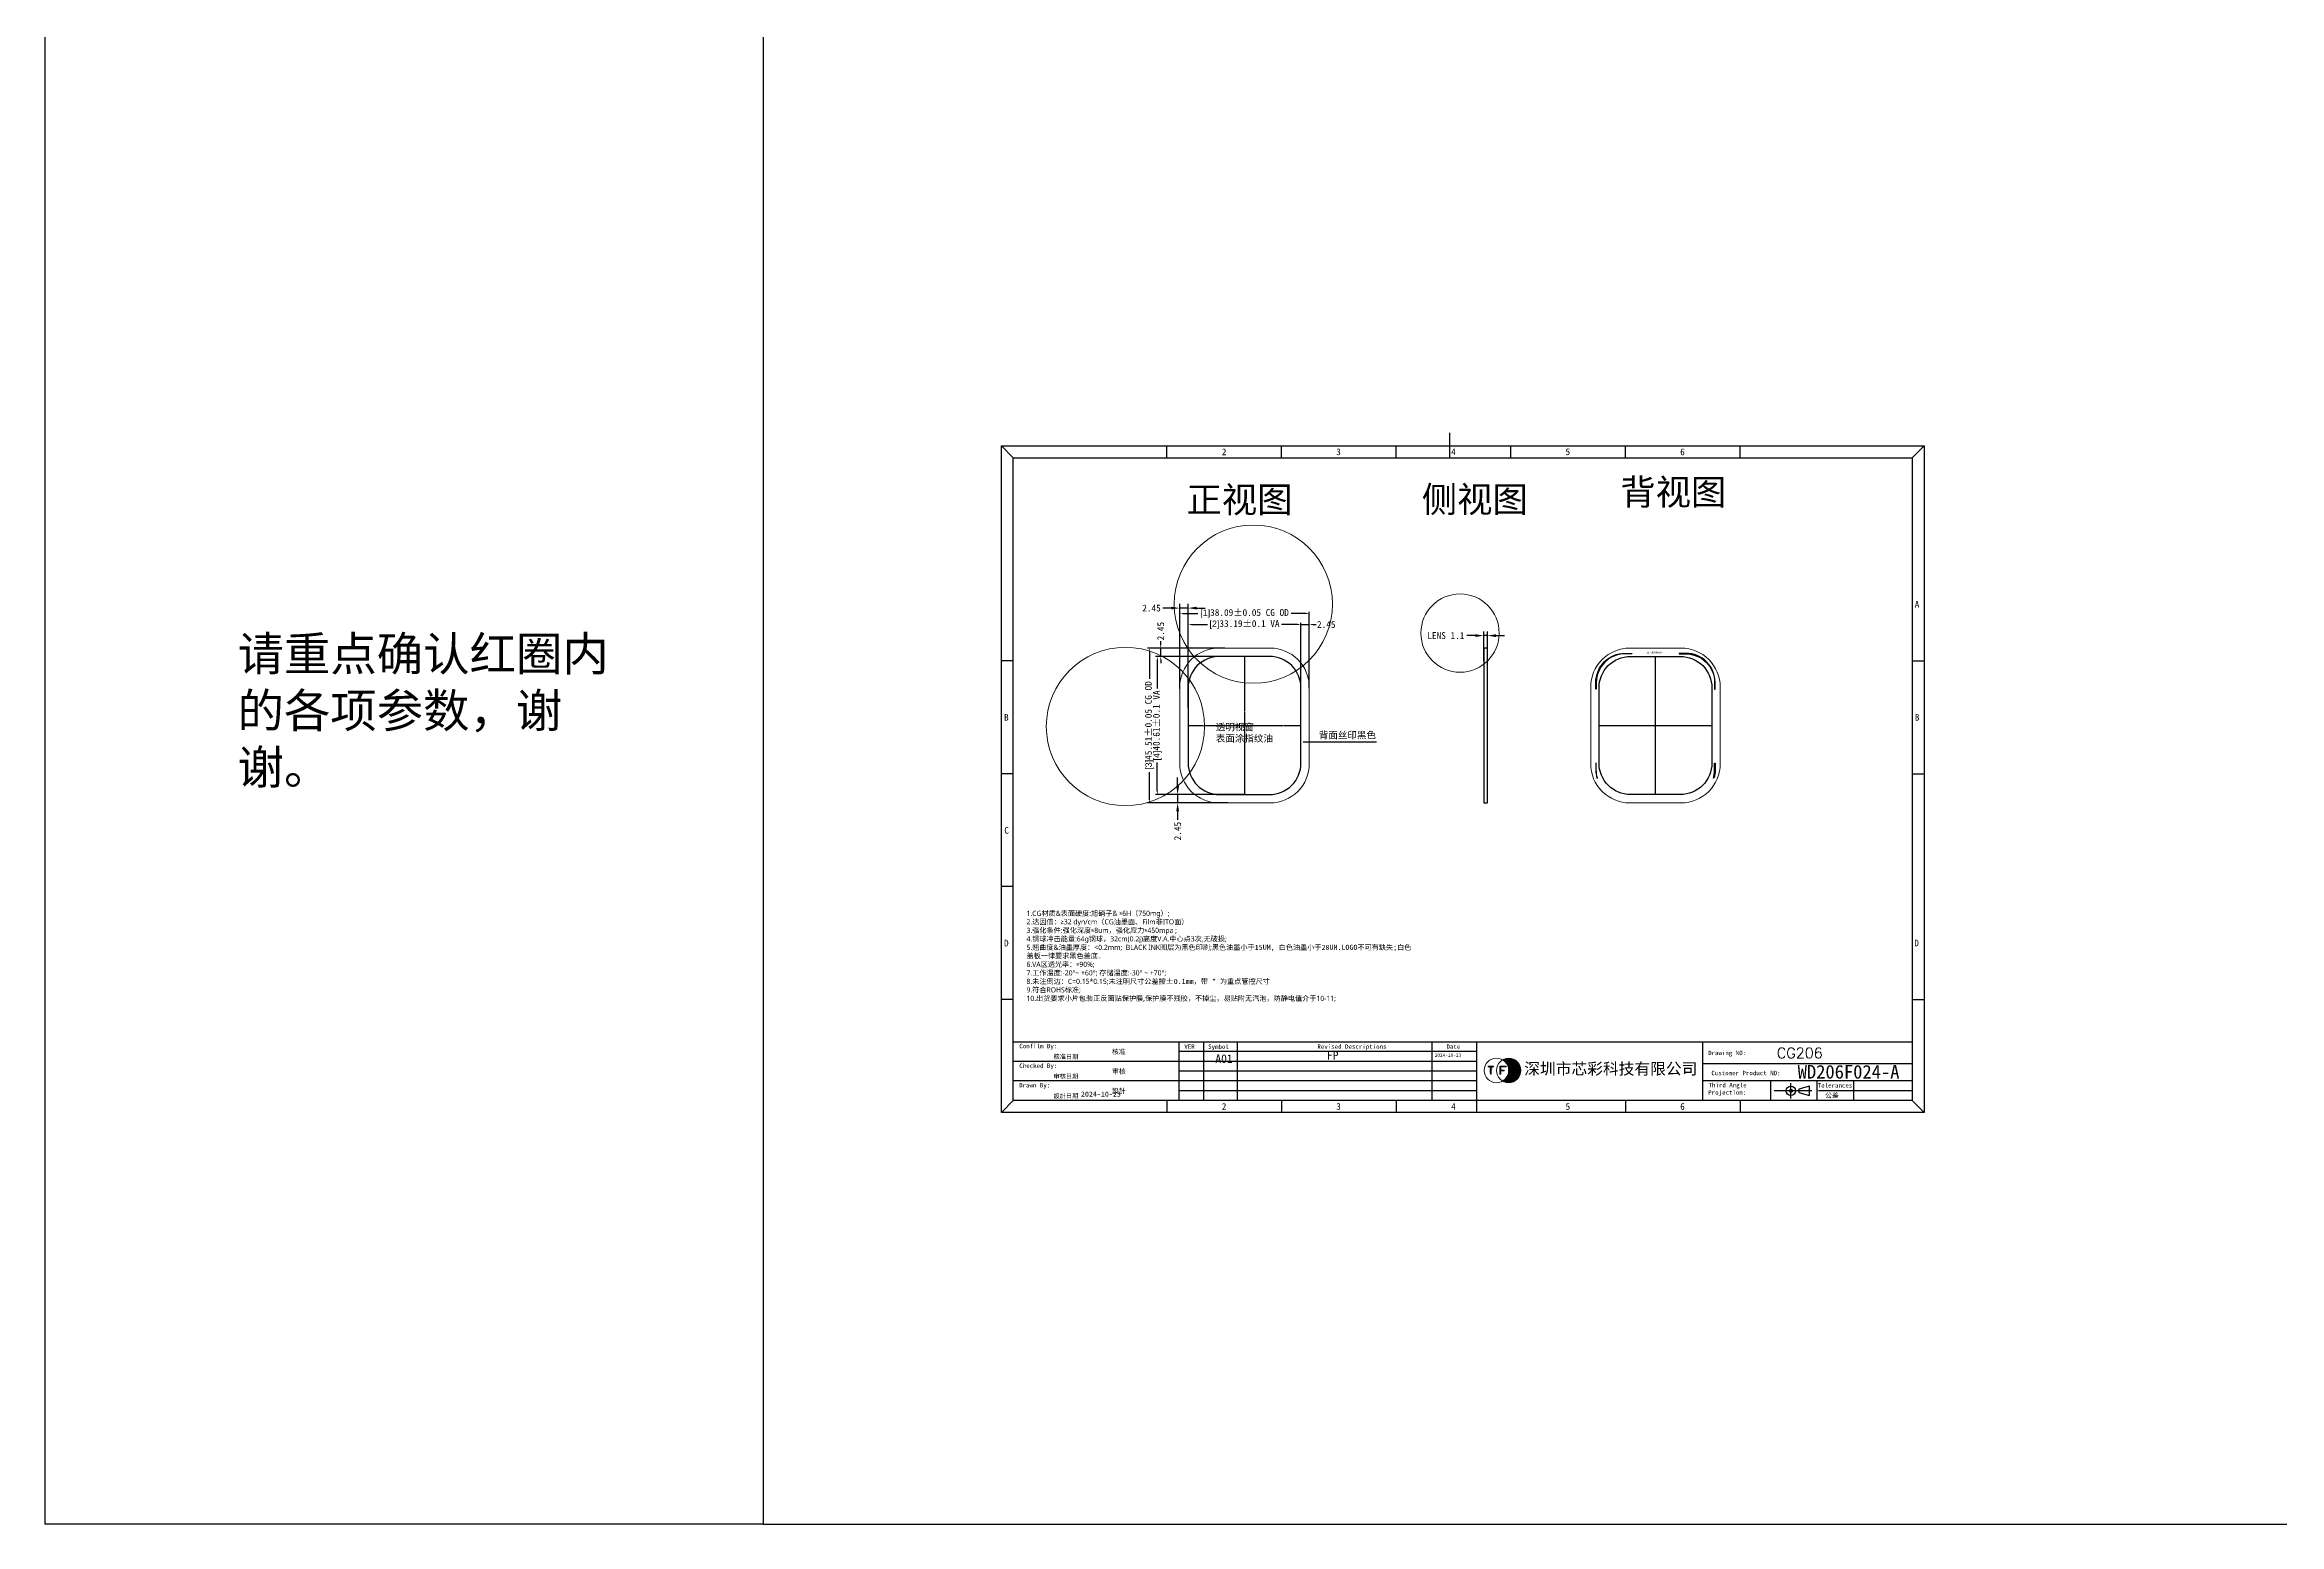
# Model space of a CAD drawing. Header units: inches. Extents: x 1765 to 5217, y -1519 to 441.
# Drawn here: x 3141 to 3798, y -1519 to -1084 of the extents above; entities that cross this region are included whole.
import ezdxf
from ezdxf.enums import TextEntityAlignment as Align

# ---------------------------------------------------------------- set-up
doc = ezdxf.new("R2010")
doc.units = ezdxf.units.IN
doc.header["$MEASUREMENT"] = 0
doc.linetypes.add('CENTER', pattern=[0.6, 0.375, -0.075, 0.075, -0.075])
for name, color, linetype in [('3', 2, 'Continuous'), ('COVER LENS', 6, 'Continuous'), ('LENS', 6, 'Continuous')]:
    doc.layers.add(name, color=color, linetype=linetype)
doc.layers.add('DIM', color=3, linetype='Continuous', lineweight=15)
doc.layers.add('图框', color=255, linetype='Continuous', lineweight=5)
doc.styles.add('Arial', font='')
doc.styles.add('ROMANS', font='romans.shx', dxfattribs={"bigfont": 'gbcbig.shx'})
doc.styles.add('宋体', font='')
doc.styles.get('Arial').set_extended_font_data('SimSun')
doc.styles.get('宋体').set_extended_font_data('SimSun')
doc.dimstyles.new('ISO-25', dxfattribs={"dimtxt": 2, "dimasz": 2.5, "dimexe": 1.25, "dimexo": 0.625, "dimtad": 0, "dimrnd": 0.005, "dimdsep": 46, "dimtxsty": '宋体', "dimcen": 2.5, "dimclrd": 3, "dimclre": 3, "dimclrt": 3, "dimadec": 0, "dimazin": 0, "dimtfac": 1, "dimtmove": 0, "dimatfit": 3, "dimfxl": 0, "dimarcsym": 0})
doc.dimstyles.new('RG', dxfattribs={"dimtxt": 2, "dimasz": 1, "dimexe": 0.5, "dimexo": 0.3, "dimgap": 0.3, "dimtad": 0, "dimzin": 1, "dimdsep": 46, "dimtxsty": '宋体', "dimcen": 2.5, "dimclrd": 256, "dimclre": 256, "dimclrt": 256, "dimadec": 0, "dimazin": 2, "dimtfac": 1, "dimtmove": 0, "dimatfit": 3, "dimfxl": 0, "dimarcsym": 0})

# ---------------------------------------------------------------- blocks, each defined once
blk = doc.blocks.new('*D108')
at = {"layer": 'Defpoints', "color": 0, "transparency": 16777216}
for p in [(3510.44, -1254.54), (3477.26, -1279.23, 0), (3510.44, -1283.25, 0)]:
    blk.add_point(p, dxfattribs=at)
at = {"layer": 'DIM', "lineweight": -2, "transparency": 16777216}
for p, q in [((3477.26, -1278.93), (3477.26, -1254.04)), ((3478.26, -1254.54), (3482.97, -1254.54)), ((3509.44, -1254.54), (3504.73, -1254.54)), ((3510.44, -1282.95), (3510.44, -1254.04))]:
    blk.add_line(p, q, dxfattribs=at)
at = {"layer": 'DIM', "transparency": 16777216}
for points in [[(3478.26, -1254.37), (3478.26, -1254.71), (3477.26, -1254.54)], [(3509.44, -1254.37), (3509.44, -1254.71), (3510.44, -1254.54)]]:
    blk.add_solid(points, dxfattribs=at)
at = {"layer": 'DIM', "transparency": 16777216, "insert": (3493.85, -1254.54), "char_height": 2, "attachment_point": 5, "style": '宋体'}
blk.add_mtext('{\\fArial|b0|i0|c0|p34;\\H0.9375x;\\C1;[2]\\fSimSun|b0|i0|c134|p2;\\H1.0667x;\\C256;33.19%%P0.1 VA}', dxfattribs=at)
blk = doc.blocks.new('*D109')
at = {"layer": 'Defpoints', "color": 0, "transparency": 16777216}
for p in [(3493.23, -1263.91, 0), (3468.2, -1304.53), (3493.85, -1304.53, 0)]:
    blk.add_point(p, dxfattribs=at)
at = {"layer": 'DIM', "lineweight": -2, "transparency": 16777216}
for p, q in [((3492.93, -1263.91), (3467.7, -1263.91)), ((3468.2, -1264.91), (3468.2, -1273.34)), ((3468.2, -1303.53), (3468.2, -1295.1)), ((3493.55, -1304.53), (3467.7, -1304.53))]:
    blk.add_line(p, q, dxfattribs=at)
at = {"layer": 'DIM', "transparency": 16777216}
for points in [[(3468.03, -1264.91), (3468.36, -1264.91), (3468.2, -1263.91)], [(3468.03, -1303.53), (3468.36, -1303.53), (3468.2, -1304.53)]]:
    blk.add_solid(points, dxfattribs=at)
at = {"layer": 'DIM', "transparency": 16777216, "insert": (3468.2, -1284.22), "char_height": 2, "attachment_point": 5, "rotation": 90, "style": '宋体'}
blk.add_mtext('{\\fArial|b0|i0|c0|p34;\\H0.9375x;\\C1;[4]}40.61%%P0.1 VA', dxfattribs=at)
blk = doc.blocks.new('*D110')
at = {"layer": 'Defpoints', "color": 0, "transparency": 16777216}
for p in [(3512.89, -1254.54), (3512.89, -1273.53, 0), (3510.44, -1283.79, 0)]:
    blk.add_point(p, dxfattribs=at)
at = {"layer": 'DIM', "lineweight": -2, "transparency": 16777216}
for p, q in [((3509.44, -1254.54), (3508.44, -1254.54)), ((3510.44, -1283.49), (3510.44, -1254.04)), ((3510.44, -1254.54), (3512.89, -1254.54)), ((3512.89, -1273.23), (3512.89, -1254.04)), ((3513.89, -1254.54), (3514.89, -1254.54))]:
    blk.add_line(p, q, dxfattribs=at)
at = {"layer": 'DIM', "transparency": 16777216}
for points in [[(3509.44, -1254.37), (3509.44, -1254.71), (3510.44, -1254.54)], [(3513.89, -1254.37), (3513.89, -1254.71), (3512.89, -1254.54)]]:
    blk.add_solid(points, dxfattribs=at)
at = {"layer": 'DIM', "transparency": 16777216, "insert": (3517.88, -1254.54), "char_height": 2, "attachment_point": 5, "style": '宋体'}
blk.add_mtext('2.45', dxfattribs=at)
blk = doc.blocks.new('*D111')
at = {"layer": 'Defpoints', "color": 0, "transparency": 16777216}
for p in [(3469.2, -1261.47), (3488.33, -1261.47, 0), (3492.74, -1263.91, 0)]:
    blk.add_point(p, dxfattribs=at)
at = {"layer": 'DIM', "lineweight": -2, "transparency": 16777216}
for p, q in [((3488.03, -1261.47), (3468.7, -1261.47)), ((3469.2, -1260.47), (3469.2, -1259.47)), ((3469.2, -1263.91), (3469.2, -1261.47)), ((3492.44, -1263.91), (3468.7, -1263.91)), ((3469.2, -1264.91), (3469.2, -1265.91))]:
    blk.add_line(p, q, dxfattribs=at)
at = {"layer": 'DIM', "transparency": 16777216}
for points in [[(3469.03, -1260.47), (3469.37, -1260.47), (3469.2, -1261.47)], [(3469.03, -1264.91), (3469.37, -1264.91), (3469.2, -1263.91)]]:
    blk.add_solid(points, dxfattribs=at)
at = {"layer": 'DIM', "transparency": 16777216, "insert": (3469.2, -1256.48), "char_height": 2, "attachment_point": 5, "rotation": 90, "style": '宋体'}
blk.add_mtext('2.45', dxfattribs=at)
blk = doc.blocks.new('*D112')
at = {"layer": 'Defpoints', "color": 0, "transparency": 16777216}
for p in [(3488.33, -1261.47, 0), (3465.86, -1306.98), (3489.23, -1306.98, 0)]:
    blk.add_point(p, dxfattribs=at)
at = {"layer": 'DIM', "lineweight": -2, "transparency": 16777216}
for p, q in [((3488.03, -1261.47), (3465.36, -1261.47)), ((3465.86, -1262.47), (3465.86, -1270.51)), ((3465.86, -1305.98), (3465.86, -1297.93)), ((3488.93, -1306.98), (3465.36, -1306.98))]:
    blk.add_line(p, q, dxfattribs=at)
at = {"layer": 'DIM', "transparency": 16777216}
for points in [[(3465.69, -1262.47), (3466.02, -1262.47), (3465.86, -1261.47)], [(3465.69, -1305.98), (3466.02, -1305.98), (3465.86, -1306.98)]]:
    blk.add_solid(points, dxfattribs=at)
at = {"layer": 'DIM', "color": 1, "transparency": 16777216, "insert": (3465.86, -1284.22), "char_height": 2, "attachment_point": 5, "rotation": 90, "style": '宋体'}
blk.add_mtext('{\\fArial|b0|i0|c0|p34;\\H0.9375x;[3]}45.51%%P0.05 CG OD', dxfattribs=at)
blk = doc.blocks.new('*D113')
at = {"layer": 'Defpoints', "color": 0, "transparency": 16777216}
for p in [(3512.89, -1251.29), (3474.8, -1273.73, 0), (3512.89, -1273.53, 0)]:
    blk.add_point(p, dxfattribs=at)
at = {"layer": 'DIM', "lineweight": -2, "transparency": 16777216}
for p, q in [((3474.8, -1273.43), (3474.8, -1250.79)), ((3475.8, -1251.29), (3480.14, -1251.29)), ((3511.89, -1251.29), (3507.56, -1251.29)), ((3512.89, -1273.23), (3512.89, -1250.79))]:
    blk.add_line(p, q, dxfattribs=at)
at = {"layer": 'DIM', "transparency": 16777216}
for points in [[(3475.8, -1251.12), (3475.8, -1251.45), (3474.8, -1251.29)], [(3511.89, -1251.12), (3511.89, -1251.45), (3512.89, -1251.29)]]:
    blk.add_solid(points, dxfattribs=at)
at = {"layer": 'DIM', "color": 1, "transparency": 16777216, "insert": (3493.85, -1251.29), "char_height": 2, "attachment_point": 5, "style": '宋体'}
blk.add_mtext('{\\fArial|b0|i0|c0|p34;\\H0.9375x;[1]\\fSimSun|b0|i0|c134|p2;\\H1.067x;38.09%%P0.05 CG OD}', dxfattribs=at)
blk = doc.blocks.new('*D114')
at = {"layer": 'Defpoints', "color": 0, "transparency": 16777216}
for p in [(3474.8, -1249.71), (3474.8, -1273.73), (3477.26, -1279.81)]:
    blk.add_point(p, dxfattribs=at)
at = {"layer": 'DIM', "color": 3, "lineweight": -2, "transparency": 16777216}
for p, q in [((3472.3, -1249.71), (3469.8, -1249.71)), ((3474.8, -1273.11), (3474.8, -1248.46)), ((3477.26, -1249.71), (3474.8, -1249.71)), ((3477.26, -1279.18), (3477.26, -1248.46)), ((3479.76, -1249.71), (3482.26, -1249.71))]:
    blk.add_line(p, q, dxfattribs=at)
at = {"layer": 'DIM', "color": 3, "transparency": 16777216}
for points in [[(3472.3, -1249.3), (3472.3, -1250.13), (3474.8, -1249.71)], [(3479.76, -1249.3), (3479.76, -1250.13), (3477.26, -1249.71)]]:
    blk.add_solid(points, dxfattribs=at)
at = {"layer": 'DIM', "color": 3, "transparency": 16777216, "insert": (3466.5, -1249.71), "char_height": 2, "attachment_point": 5, "style": '宋体'}
blk.add_mtext('2.45', dxfattribs=at)
blk = doc.blocks.new('*D115')
at = {"layer": 'Defpoints', "color": 0, "transparency": 16777216}
for p in [(3474.18, -1306.98), (3487.85, -1306.98), (3492.53, -1304.53)]:
    blk.add_point(p, dxfattribs=at)
at = {"layer": 'DIM', "color": 3, "lineweight": -2, "transparency": 16777216}
for p, q in [((3474.18, -1302.03), (3474.18, -1299.53)), ((3491.9, -1304.53), (3472.93, -1304.53)), ((3487.23, -1306.98), (3472.93, -1306.98)), ((3474.18, -1304.53), (3474.18, -1306.98)), ((3474.18, -1309.48), (3474.18, -1311.98))]:
    blk.add_line(p, q, dxfattribs=at)
at = {"layer": 'DIM', "color": 3, "transparency": 16777216}
for points in [[(3473.76, -1302.03), (3474.59, -1302.03), (3474.18, -1304.53)], [(3473.76, -1309.48), (3474.59, -1309.48), (3474.18, -1306.98)]]:
    blk.add_solid(points, dxfattribs=at)
at = {"layer": 'DIM', "color": 3, "transparency": 16777216, "insert": (3474.18, -1315.28), "char_height": 2, "attachment_point": 5, "rotation": 90, "style": '宋体'}
blk.add_mtext('2.45', dxfattribs=at)
blk = doc.blocks.new('*D116')
at = {"layer": 'Defpoints', "color": 0, "transparency": 16777216}
for p in [(3564.17, -1257.8), (3564.17, -1265.85), (3565.27, -1265.9)]:
    blk.add_point(p, dxfattribs=at)
at = {"layer": 'DIM', "color": 3, "lineweight": -2, "transparency": 16777216}
for p, q in [((3561.67, -1257.8), (3559.17, -1257.8)), ((3564.17, -1265.23), (3564.17, -1256.55)), ((3565.27, -1257.8), (3564.17, -1257.8)), ((3565.27, -1265.28), (3565.27, -1256.55)), ((3567.77, -1257.8), (3570.27, -1257.8))]:
    blk.add_line(p, q, dxfattribs=at)
at = {"layer": 'DIM', "color": 3, "transparency": 16777216}
for points in [[(3561.67, -1257.39), (3561.67, -1258.22), (3564.17, -1257.8)], [(3567.77, -1257.39), (3567.77, -1258.22), (3565.27, -1257.8)]]:
    blk.add_solid(points, dxfattribs=at)
at = {"layer": 'DIM', "color": 3, "transparency": 16777216, "insert": (3553.05, -1257.8), "char_height": 2, "attachment_point": 5, "style": '宋体'}
blk.add_mtext('LENS 1.1', dxfattribs=at)

msp = doc.modelspace()

# ---------------------------------------------------------------- hatches: boundary and pattern name
h = msp.add_hatch(color=256)
h.dxf.hatch_style = 1
edge = h.paths.add_edge_path()
edge.add_arc((3606.278, -1297.299), 9, 180, 195.462344, ccw=False)
edge.add_line((3597.278, -1297.299), (3597.278, -1295.299))
edge.add_line((3597.278, -1295.299), (3597.128, -1295.299))
edge.add_line((3597.128, -1295.299), (3597.128, -1297.299))
edge.add_arc((3606.278, -1297.299), 9.15, 180, 195.462344)
edge.add_line((3597.46, -1299.739), (3597.604, -1299.699))
h = msp.add_hatch(color=256)
h.dxf.hatch_style = 1
edge = h.paths.add_edge_path()
edge.add_arc((3623.065, -1297.299), 9, 344.537656, 360)
edge.add_line((3632.065, -1297.299), (3632.065, -1295.299))
edge.add_line((3632.065, -1295.299), (3632.215, -1295.299))
edge.add_line((3632.215, -1295.299), (3632.215, -1297.299))
edge.add_arc((3623.065, -1297.299), 9.15, 344.537656, 360, ccw=False)
edge.add_line((3631.884, -1299.739), (3631.74, -1299.699))
h = msp.add_hatch()
h.set_pattern_fill('ANSI31', color=256, scale=0.521919)
h.set_pattern_definition([(45, (1690.499685, -924.82703), (-0.0461315843, 0.0461315843), [])])
h.paths.add_polyline_path([(3566.146, -1386.693), (3566.407, -1386.693), (3566.407, -1384.605), (3567.059, -1384.605), (3567.059, -1384.344), (3565.494, -1384.344), (3565.494, -1384.605), (3566.146, -1384.605)])
h = msp.add_hatch(color=256)
h.dxf.hatch_style = 1
h.paths.add_polyline_path([(3566.407, -1384.605), (3567.059, -1384.605), (3567.059, -1384.344), (3565.494, -1384.344), (3565.494, -1384.605), (3566.146, -1384.605), (3566.146, -1386.693), (3566.407, -1386.693)])
h = msp.add_hatch(color=256)
h.dxf.hatch_style = 1
h.paths.add_polyline_path([(3569.19, -1384.605), (3570.756, -1384.605), (3570.756, -1384.344), (3568.929, -1384.344), (3568.929, -1386.693), (3569.19, -1386.693), (3569.19, -1385.78), (3570.234, -1385.78), (3570.234, -1385.519), (3569.19, -1385.519)])
h = msp.add_hatch(color=256)
h.dxf.hatch_style = 1
h.paths.add_polyline_path([(3573.433, -1384.605), (3574.086, -1384.605), (3574.086, -1384.344), (3572.52, -1384.344), (3572.52, -1384.605), (3573.172, -1384.605), (3573.172, -1386.693), (3573.433, -1386.693)])
at = {"layer": 'COVER LENS'}
h = msp.add_hatch(color=0, dxfattribs=at)
h.dxf.hatch_style = 1
edge = h.paths.add_edge_path()
edge.add_line((3607.698, -1263.164), (3605.698, -1263.164))
edge.add_arc((3605.698, -1271.584), 8.42, 90, 180)
edge.add_line((3597.278, -1271.584), (3597.278, -1273.584))
edge.add_line((3597.278, -1273.584), (3597.128, -1273.584))
edge.add_line((3597.128, -1273.584), (3597.128, -1271.584))
edge.add_arc((3605.698, -1271.584), 8.57, 90, 180, ccw=False)
edge.add_line((3605.698, -1263.014), (3607.698, -1263.014))
edge.add_line((3607.698, -1263.014), (3607.698, -1263.164))
h = msp.add_hatch(color=0, dxfattribs=at)
h.dxf.hatch_style = 1
edge = h.paths.add_edge_path()
edge.add_line((3621.645, -1263.164), (3623.645, -1263.164))
edge.add_arc((3623.645, -1271.584), 8.42, 0, 90, ccw=False)
edge.add_line((3632.065, -1271.584), (3632.065, -1273.584))
edge.add_line((3632.065, -1273.584), (3632.215, -1273.584))
edge.add_line((3632.215, -1273.584), (3632.215, -1271.584))
edge.add_arc((3623.645, -1271.584), 8.57, 0, 90)
edge.add_line((3623.645, -1263.014), (3621.645, -1263.014))
edge.add_line((3621.645, -1263.014), (3621.645, -1263.164))
at = {"layer": 'DIM'}
h = msp.add_hatch(color=1, dxfattribs=at)
h.dxf.hatch_style = 1
h.paths.add_polyline_path([(3571.508, -1385.649, -0.2679492), (3569.712, -1388.759, 0.5773503), (3575.098, -1385.649, 0.5773503), (3569.712, -1382.539, -0.2679492)])
h.paths.add_polyline_path([(3566.407, -1386.693), (3566.146, -1386.693), (3566.146, -1384.605), (3565.494, -1384.605), (3565.494, -1384.344), (3567.059, -1384.344), (3567.059, -1384.605), (3566.407, -1386.096)], flags=17)
h = msp.add_hatch(color=3, dxfattribs=at)
h.dxf.hatch_style = 1
h.paths.add_polyline_path([(3571.508, -1385.649, -0.2679492), (3569.712, -1388.759, 0.5773503), (3575.098, -1385.649, 0.5773503), (3569.712, -1382.539, -0.2679492)])
h = msp.add_hatch(color=5, dxfattribs=at)
h.dxf.hatch_style = 1
h.paths.add_polyline_path([(3575.098, -1385.649, 0.5773503), (3569.712, -1382.539, -0.2679492), (3571.508, -1385.649, -0.2679492), (3569.712, -1388.759, 0.5773503)])
h.paths.add_polyline_path([(3572.52, -1384.344), (3574.086, -1384.344), (3574.086, -1384.605), (3573.433, -1386.096), (3573.433, -1386.693), (3573.172, -1386.693), (3573.172, -1384.605), (3572.52, -1384.605)], flags=16)

# ---------------------------------------------------------------- linework, layer by layer
for p, q in [((3141.055, -1070.871), (3141.055, -1519.084)), ((3352.352, -1070.871), (3352.352, -1519.084)), ((3425.807, -1205.488), (3422.344, -1202.025)), ((3422.344, -1202.025), (3693.641, -1202.025)), ((3422.344, -1397.984), (3422.344, -1202.025)), ((3693.641, -1202.025), (3693.641, -1397.984)), ((3425.807, -1205.488), (3690.178, -1205.488)), ((3425.807, -1394.521), (3425.807, -1205.488)), ((3690.178, -1205.488), (3690.178, -1394.521)), ((3425.807, -1265.217), (3422.344, -1265.217)), ((3425.807, -1298.408), (3422.344, -1298.408)), ((3425.807, -1331.6), (3422.344, -1331.6)), ((3425.807, -1364.792), (3422.344, -1364.792)), ((3425.807, -1377.203), (3690.178, -1377.203)), ((3474.614, -1394.521), (3474.614, -1377.203)), ((3481.83, -1377.203), (3481.83, -1394.521)), ((3491.739, -1394.521), (3491.739, -1377.203)), ((3549.035, -1394.521), (3549.035, -1377.203)), ((3562.023, -1377.203), (3562.023, -1397.984)), ((3628.497, -1377.203), (3628.497, -1394.521)), ((3562.023, -1382.976), (3425.807, -1382.976)), ((3562.023, -1380.089), (3474.614, -1380.089)), ((3562.023, -1385.862), (3474.614, -1385.862)), ((3690.178, -1383.697), (3628.497, -1383.697)), ((3562.023, -1388.748), (3425.807, -1388.748)), ((3562.023, -1391.634), (3474.614, -1391.634)), ((3690.178, -1388.748), (3628.497, -1388.748)), ((3648.508, -1388.748), (3648.508, -1394.521)), ((3660.681, -1391.634), (3649.598, -1391.634)), ((3654.512, -1393.922), (3654.512, -1389.347)), ((3660.011, -1390.262), (3656.8, -1391.177)), ((3656.8, -1391.177), (3656.8, -1392.092)), ((3656.8, -1392.092), (3660.011, -1393.007)), ((3660.011, -1393.007), (3660.011, -1390.262)), ((3662.146, -1388.748), (3662.146, -1394.521)), ((3690.178, -1391.634), (3662.615, -1391.634)), ((3672.9, -1388.748), (3672.9, -1394.521)), ((3425.807, -1394.521), (3422.344, -1397.984)), ((3693.641, -1397.984), (3422.344, -1397.984)), ((3690.178, -1394.521), (3425.807, -1394.521)), ((3471.048, -1394.521), (3471.048, -1397.984)), ((3504.752, -1394.521), (3504.752, -1397.984)), ((3538.456, -1394.521), (3538.456, -1397.984)), ((3605.864, -1394.521), (3605.864, -1397.984)), ((3639.569, -1394.521), (3639.569, -1397.984)), ((3690.178, -1394.521), (3693.641, -1397.984)), ((3352.352, -1519.084), (3141.055, -1519.084)), ((3352.352, -1519.084), (5216.637, -1519.084))]:
    msp.add_line(p, q)
at = {"color": 0}
for p, q in [((3471.048, -1205.488), (3471.048, -1202.025)), ((3504.752, -1205.488), (3504.752, -1202.025)), ((3538.456, -1205.488), (3538.456, -1202.025)), ((3572.16, -1205.488), (3572.16, -1202.025)), ((3605.864, -1205.488), (3605.864, -1202.025)), ((3639.569, -1205.488), (3639.569, -1202.025)), ((3690.178, -1205.488), (3693.641, -1202.025)), ((3690.178, -1265.217), (3693.641, -1265.217)), ((3690.178, -1298.408), (3693.641, -1298.408)), ((3690.178, -1364.792), (3693.641, -1364.792))]:
    msp.add_line(p, q, dxfattribs=at)
at = {"color": 1}
for p, q in [((3554.261, -1205.488), (3554.261, -1198.228)), ((3614.672, -1304.576), (3614.672, -1263.864)), ((3598.028, -1284.22), (3631.315, -1284.22))]:
    msp.add_line(p, q, dxfattribs=at)
msp.add_lwpolyline([(3565.27, -1261.465), (3564.17, -1261.465), (3564.17, -1306.975), (3565.27, -1306.975)], close=True)
for points in [[(3607.698, -1263.164), (3605.698, -1263.164, 0.4142136), (3597.278, -1271.584), (3597.278, -1273.584), (3597.128, -1273.584), (3597.128, -1271.584, -0.4142136), (3605.698, -1263.014), (3607.698, -1263.014)], [(3621.645, -1263.164), (3623.645, -1263.164, -0.4142136), (3632.065, -1271.584), (3632.065, -1273.584), (3632.215, -1273.584), (3632.215, -1271.584, 0.4142136), (3623.645, -1263.014), (3621.645, -1263.014)], [(3597.604, -1299.699, -0.0675698), (3597.278, -1297.299), (3597.278, -1295.299), (3597.128, -1295.299), (3597.128, -1297.299, 0.0675698), (3597.46, -1299.739)], [(3631.74, -1299.699, 0.0675698), (3632.065, -1297.299), (3632.065, -1295.299), (3632.215, -1295.299), (3632.215, -1297.299, -0.0675698), (3631.884, -1299.739)]]:
    msp.add_lwpolyline(points, format="xyb", close=True)
for radius in [1.372, 0.457]:
    msp.add_circle((3654.512, -1391.634), radius)
at = {"layer": 'COVER LENS', "color": 1, "linetype": 'CENTER', "flags": 128}
for points in [[(3493.849, -1263.864), (3493.849, -1304.576)], [(3477.206, -1284.22), (3510.493, -1284.22)]]:
    msp.add_lwpolyline(points, dxfattribs=at)
at = {"layer": 'DIM'}
for p, q in [((3565.494, -1384.605), (3565.494, -1384.344)), ((3565.494, -1384.344), (3567.059, -1384.344)), ((3566.146, -1384.605), (3565.494, -1384.605)), ((3566.146, -1386.693), (3566.146, -1384.605)), ((3566.407, -1384.605), (3566.407, -1386.693)), ((3566.407, -1384.605), (3567.059, -1384.605)), ((3567.059, -1384.344), (3567.059, -1384.605)), ((3570.756, -1384.344), (3568.929, -1384.344)), ((3568.929, -1384.344), (3568.929, -1386.693)), ((3569.19, -1384.605), (3570.756, -1384.605)), ((3569.19, -1384.605), (3569.19, -1385.519)), ((3569.19, -1385.519), (3570.234, -1385.519)), ((3569.19, -1385.78), (3569.19, -1386.693)), ((3570.234, -1385.78), (3569.19, -1385.78)), ((3570.234, -1385.519), (3570.234, -1385.78)), ((3570.756, -1384.605), (3570.756, -1384.344)), ((3572.52, -1384.605), (3572.52, -1384.344)), ((3572.52, -1384.344), (3574.086, -1384.344)), ((3573.172, -1384.605), (3572.52, -1384.605)), ((3573.172, -1386.693), (3573.172, -1384.605)), ((3573.433, -1384.605), (3573.433, -1386.693)), ((3573.433, -1384.605), (3574.086, -1384.605)), ((3574.086, -1384.344), (3574.086, -1384.605)), ((3566.407, -1386.693), (3566.146, -1386.693)), ((3568.929, -1386.693), (3569.19, -1386.693)), ((3573.433, -1386.693), (3573.172, -1386.693))]:
    msp.add_line(p, q, dxfattribs=at)
at = {"layer": 'DIM', "color": 1}
for centre, radius in [((3496.444, -1248.556), 23.271), ((3557.217, -1257.052), 11.511), ((3458.827, -1284.518), 23.271)]:
    msp.add_circle(centre, radius, dxfattribs=at)
at = {"layer": 'DIM'}
for centre in [(3567.917, -1385.649), (3571.508, -1385.649)]:
    msp.add_circle(centre, 3.591, dxfattribs=at)
at = {"layer": 'LENS', "color": 5, "lineweight": 0}
for points in [[(3474.804, -1295.475, 0.4142136), (3486.304, -1306.975), (3501.394, -1306.975, 0.4142136), (3512.894, -1295.475), (3512.894, -1272.965, 0.4142136), (3501.394, -1261.465), (3486.304, -1261.465, 0.4142136), (3474.804, -1272.965)], [(3633.717, -1295.475, -0.4142136), (3622.217, -1306.975), (3607.127, -1306.975, -0.4142136), (3595.627, -1295.475), (3595.627, -1272.965, -0.4142136), (3607.127, -1261.465), (3622.217, -1261.465, -0.4142136), (3633.717, -1272.965)]]:
    msp.add_lwpolyline(points, format="xyb", close=True, dxfattribs=at)
at = {"layer": 'LENS', "color": 6}
for points in [[(3510.443, -1273.164, 0.4142136), (3501.193, -1263.914), (3486.506, -1263.914, 0.4142136), (3477.256, -1273.164), (3477.256, -1295.276, 0.4142136), (3486.506, -1304.526), (3501.193, -1304.526, 0.4142136), (3510.443, -1295.276)], [(3598.078, -1273.164, -0.4142136), (3607.328, -1263.914), (3622.015, -1263.914, -0.4142136), (3631.265, -1273.164), (3631.265, -1295.276, -0.4142136), (3622.015, -1304.526), (3607.328, -1304.526, -0.4142136), (3598.078, -1295.276)]]:
    msp.add_lwpolyline(points, format="xyb", close=True, dxfattribs=at)

# ---------------------------------------------------------------- texts
at = {"color": 0, "style": 'Arial'}
for s, p in [('2', (3487.159, -1204.752)), ('3', (3520.828, -1204.752)), ('4', (3554.614, -1204.744)), ('5', (3588.238, -1204.744)), ('6', (3621.953, -1204.752)), ('A', (3690.908, -1249.612)), ('B', (3690.936, -1282.804)), ('D', (3690.784, -1349.188))]:
    msp.add_text(s, height=1.984, dxfattribs=at).set_placement(p)
at = {"style": 'Arial'}
for s, height, p in [('B', 1.984, (3423.144, -1282.804)), ('C', 1.984, (3423.209, -1316.03)), ('D', 1.984, (3423.133, -1349.188)), ('Confilm By:', 1.29881, (3427.618, -1379.124)), ('VER', 1.2988, (3476.147, -1379.273)), ('Symbol', 1.2988, (3483.14, -1379.295)), ('Revised Descriptions', 1.29881, (3515.274, -1379.273)), ('Date', 1.2988, (3553.221, -1379.273)), ('Drawing NO:', 1.29881, (3630.154, -1381.142)), ('Checked By:', 1.29881, (3427.618, -1384.897)), ('Customer Product NO:', 1.29881, (3631.121, -1387.052)), ('Drawn By:', 1.2988, (3427.566, -1390.647)), ('Projection:', 1.29881, (3630.197, -1392.774)), ('Third Angle', 1.29881, (3630.286, -1390.609)), ('Tolerances:', 1.29881, (3662.385, -1390.683)), ('2', 1.984, (3487.159, -1397.249)), ('3', 1.984, (3520.828, -1397.214)), ('4', 1.984, (3554.614, -1397.249)), ('5', 1.984, (3588.238, -1397.215)), ('6', 1.984, (3621.953, -1397.215))]:
    msp.add_text(s, height=height, dxfattribs=at).set_placement(p)
at = {"insert": (3612.04, -1262.506), "char_height": 0.5, "width": 5.7553, "attachment_point": 1, "style": '宋体'}
msp.add_mtext('JJ-WD206F024', dxfattribs=at)
at = {"color": 1, "insert": (3445.751, -1391.849), "char_height": 1.5, "width": 16.66715, "attachment_point": 1, "style": '宋体'}
msp.add_mtext('2024-10-23', dxfattribs=at)
at = {"style": 'Arial'}
for tag, text, height, p in [('核准', '', 1.443, (3456.885, -1380.079)), ('核准日期', '', 1.299, (3441.333, -1381.525)), ('审核', '', 1.443, (3456.885, -1385.851)), ('設計日期', '', 1.299, (3441.333, -1393.07)), ('审核日期', '', 1.299, (3441.333, -1387.297)), ('設計', '', 1.443, (3456.885, -1391.624)), ('公差', '%%p0.20', 1.4431, (3666.57, -1392.913))]:
    msp.add_attdef(tag, text=text, height=height, dxfattribs=at).set_placement(p, align=Align.MIDDLE)
at = {"layer": '3', "color": 0, "style": '宋体'}
for s, p in [('正视图', (3476.797, -1221.633)), ('侧视图', (3545.985, -1221.549)), ('背视图', (3604.349, -1219.388))]:
    msp.add_text(s, height=7.6124, dxfattribs=at).set_placement(p)
at = {"layer": 'DIM', "attachment_point": 1, "style": '宋体'}
for s, width, insert, char_height in [('{\\C1;请重点确认红圈内的各项参数，谢谢。}', 118.36288, (3197.765, -1258.146), 10), ('FP', 2.96897, (3518.073, -1379.94), 2.5)]:
    msp.add_mtext_dynamic_manual_height_columns(s, width=width, gutter_width=12.5, heights=[0], dxfattribs=dict(at, insert=insert, char_height=char_height))
at = {"layer": 'DIM', "color": 2, "insert": (3485.405, -1283.686, 0), "char_height": 2, "width": 23.07895, "attachment_point": 1, "style": '宋体'}
msp.add_mtext('透明视窗\\P表面涂指纹油', dxfattribs=at)
at = {"layer": 'DIM', "linetype": 'ByBlock', "insert": (3524.093, -1287.167, -24.553), "char_height": 2, "width": 33.76189, "attachment_point": 5, "style": '宋体'}
msp.add_mtext('{\\fSimSun|b0|i0|c134|p2;背面丝印黑色}', dxfattribs=at)
at = {"layer": 'DIM', "color": 0, "insert": (3429.738, -1338.698), "char_height": 1.5, "width": 99.91401, "attachment_point": 1, "style": '宋体'}
msp.add_mtext('{\\fMicrosoft YaHei|b0|i0|c134|p34;1.CG材质&表面硬度:\\C1;旭硝子& ≥6H（750mg）\\C0;;}\\P{\\fMicrosoft YaHei|b0|i0|c134|p34;2.达因值：≥32 dyn/cm（CG油墨面、Film非ITO面）}\\P{\\fMicrosoft YaHei|b0|i0|c134|p34;3.强化条件:强化深度≥8um，强化应力≥450mpa ;}\\P{\\fMicrosoft YaHei|b0|i0|c134|p34;4.钢球冲击能量:64g钢球，32cm(0.2j)高度V.A.中心点3次,无破损;}\\P{\\fMicrosoft YaHei|b0|i0|c134|p34;5.翘曲度&油墨厚度：<0.2mm;  BLACK INK图层为黑色印刷;\\fSimSun|b0|i0|c134|p2;\\C256;黑色油墨小于15UM, 白色油墨小于28UM.LOGO不可有缺失;\\C1;白色盖板一律要求黑色盖底\\C256;.}\\P{\\fMicrosoft YaHei|b0|i0|c134|p34;6.VA区透光率：\\C1;≥90%;\\fSimSun|b0|i0|c134|p2;\\P\\fMicrosoft YaHei|b0|i0|c134|p34;\\C0;7.工作温度:-20°~ +60°; 存储温度:-30° ~ +70°;}\\P{\\fMicrosoft YaHei|b0|i0|c134|p34;8.未注倒边：C=0.15*0.15;\\fSimSun|b0|i0|c134|p2;\\C256;未注明尺寸公差按±0.1mm，带 * 为重点管控尺寸}\\P{\\fMicrosoft YaHei|b0|i0|c134|p34;9.符合ROHS标准;}\\P{\\fMicrosoft YaHei|b0|i0|c134|p34;10.\\C4;出货要求小片包装正反面贴保护膜,\\C0;保护膜不残胶，不掉尘，易贴附无汽泡，防静电值介于10-11;}', dxfattribs=at)
at = {"layer": 'DIM', "lineweight": 211, "attachment_point": 1, "style": '宋体'}
for s, insert, char_height, width in [('A01', (3485.26, -1380.941), 2.5, 5.056), ('2024-10-23', (3549.762, -1380.648), 1, 10.227)]:
    msp.add_mtext(s, dxfattribs=dict(at, insert=insert, char_height=char_height, width=width))
at = {"layer": 'DIM', "insert": (3576.1, -1383.439), "char_height": 3.39248, "attachment_point": 1}
msp.add_mtext_dynamic_manual_height_columns('{\\fSimSun|b0|i0|c134|p2;\\C1;深圳市芯彩科技有限公司}', width=161.44864, gutter_width=12.5, heights=[0], dxfattribs=at)
at = {"layer": 'LENS', "color": 1, "style": '宋体'}
msp.add_text('WD206F024-A', height=4, dxfattribs=at).set_placement((3656.489, -1388.04))
at = {"layer": '图框', "color": 3, "insert": (3650.345, -1378.955), "char_height": 3.0905, "width": 32.59129, "attachment_point": 1, "style": 'ROMANS'}
msp.add_mtext('CG206', dxfattribs=at)

# ---------------------------------------------------------------- dimensions: what is measured, and where the dimension line sits
at = {"layer": 'DIM'}
for base, p1, p2, text, override, picture, middle in [((3512.894, -1251.288, 0), (3474.804, -1273.731), (3512.894, -1273.53), '{\\fArial|b0|i0|c0|p34;\\H0.9375x;[1]\\fSimSun|b0|i0|c134|p2;\\H1.067x;<>%%P0.05 CG OD}', {"dimclrt": 1}, '*D113', (3493.849, -1251.288, 0)), ((3510.443, -1254.54, 0), (3477.256, -1279.234), (3510.443, -1283.254), '{\\fArial|b0|i0|c0|p34;\\H0.9375x;\\C1;[2]\\fSimSun|b0|i0|c134|p2;\\H1.0667x;\\C256;<>%%P0.1 VA}', {"dimtxsty": '宋体', "dimfxl": 0.2}, '*D108', (3493.849, -1254.54, 0))]:
    dim = msp.add_linear_dim(base=base, p1=p1, p2=p2, text=text, dimstyle='RG', override=override, dxfattribs=at)
    dim.commit()
    dim.dimension.update_dxf_attribs({"geometry": picture, "text_midpoint": middle})
dim = msp.add_linear_dim(base=(3474.804, -1249.714), p1=(3477.256, -1279.809), p2=(3474.804, -1273.731), dimstyle='ISO-25', dxfattribs=at)
dim.commit()
dim.dimension.update_dxf_attribs({"geometry": '*D114', "text_midpoint": (3466.496, -1249.714)})
dim = msp.add_linear_dim(base=(3469.199, -1261.465, 0), p1=(3492.743, -1263.914), p2=(3488.333, -1261.465), angle=90, dimstyle='RG', override={"dimtxsty": '宋体', "dimfxl": 0.2}, dxfattribs=at)
dim.commit()
dim.dimension.update_dxf_attribs({"geometry": '*D111', "text_midpoint": (3469.199, -1256.482, 0)})
dim = msp.add_linear_dim(base=(3512.894, -1254.54, 0), p1=(3510.443, -1283.787), p2=(3512.894, -1273.53), dimstyle='RG', override={"dimtxsty": '宋体', "dimfxl": 0.2}, dxfattribs=at)
dim.commit()
dim.dimension.update_dxf_attribs({"geometry": '*D110', "text_midpoint": (3517.878, -1254.54, 0)})
dim = msp.add_linear_dim(base=(3564.17, -1257.803), p1=(3565.269, -1265.903), p2=(3564.17, -1265.853), text='LENS <>', dimstyle='ISO-25', dxfattribs=at)
dim.commit()
dim.dimension.update_dxf_attribs({"geometry": '*D116', "text_midpoint": (3553.045, -1257.803)})
for base, p1, p2, text, override, picture, middle in [((3465.856, -1306.975, 0), (3488.333, -1261.465), (3489.231, -1306.975), '{\\fArial|b0|i0|c0|p34;\\H0.9375x;[3]}<>%%P0.05 CG OD', {"dimclrt": 1}, '*D112', (3465.856, -1284.22, 0)), ((3468.196, -1304.526, 0), (3493.225, -1263.914), (3493.849, -1304.526), '{\\fArial|b0|i0|c0|p34;\\H0.9375x;\\C1;[4]}<>%%P0.1 VA', {"dimtxsty": '宋体', "dimfxl": 0.2}, '*D109', (3468.196, -1284.22, 0))]:
    dim = msp.add_linear_dim(base=base, p1=p1, p2=p2, angle=90, text=text, dimstyle='RG', override=override, dxfattribs=at)
    dim.commit()
    dim.dimension.update_dxf_attribs({"geometry": picture, "text_midpoint": middle})
dim = msp.add_linear_dim(base=(3474.177, -1306.975), p1=(3492.529, -1304.526), p2=(3487.851, -1306.975), angle=90, dimstyle='ISO-25', dxfattribs=at)
dim.commit()
dim.dimension.update_dxf_attribs({"geometry": '*D115', "text_midpoint": (3474.177, -1315.283)})

# ---------------------------------------------------------------- leaders
msp.add_leader([(3511.049, -1289.027), (3532.651, -1289.027)], dimstyle='RG', override={"dimgap": 0.3, "dimtad": 0, "dimtxsty": '宋体', "dimfxl": 0.2}, dxfattribs=at)

doc.saveas('drawing.dxf')
